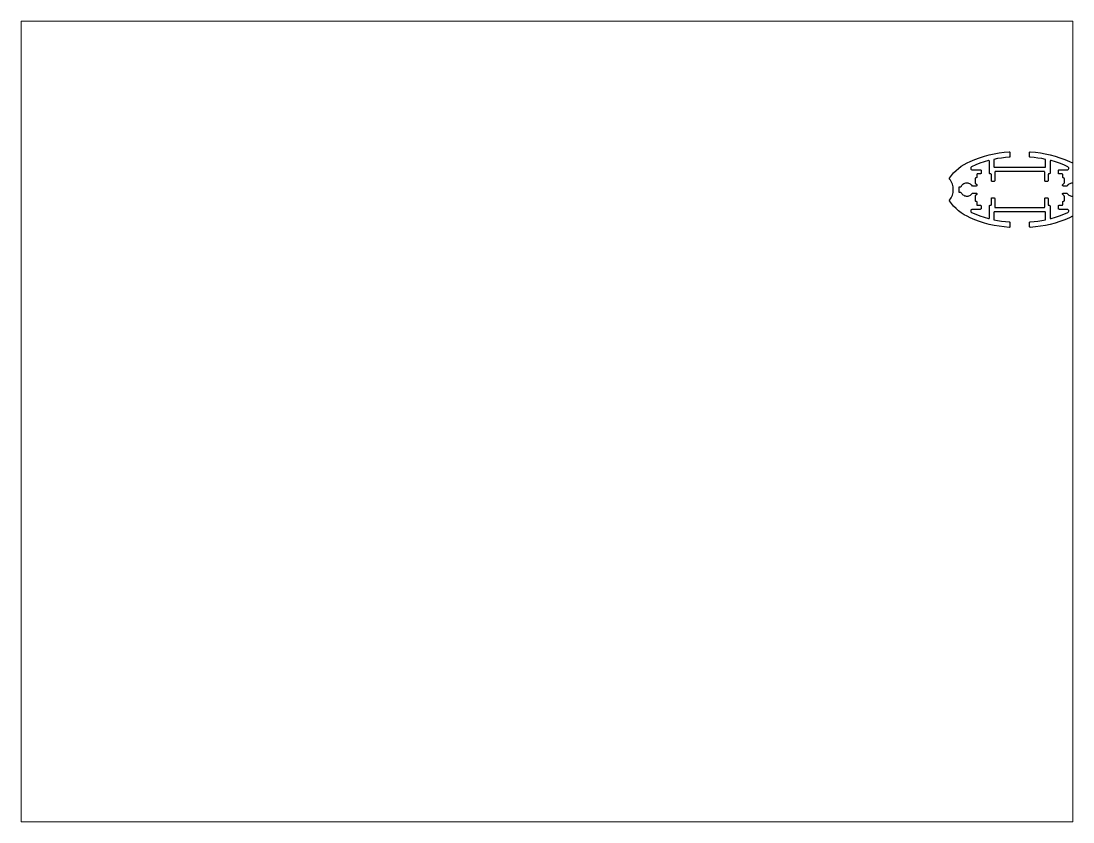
# Paper-space layout 'Layout1' of a CAD drawing. Extents: x 27 to 240, y 20 to 183.
# The model-space entities are those that its viewports show. They can reach past a viewport. Long polylines and large blocks are cut down to what shows.
import ezdxf

# ---------------------------------------------------------------- set-up
doc = ezdxf.new("R2010")
doc.units = 0
doc.header["$LTSCALE"] = 15
doc.layers.get('0').update_dxf_attribs({"linetype": 'CONTINUOUS'})

msp = doc.modelspace()

# ---------------------------------------------------------------- linework, layer by layer
at = {"ltscale": 0.009}
msp.add_lwpolyline([(389.65, 211.24, -0.14408), (382.06, 205.06, -0.091618), (367.73, 201.54, -0.431192), (367.46, 201.79), (367.46, 203.3, -0.396792), (367.7, 203.54, 0.037059), (373.36, 204.31), (373.36, 206.95, 0.414214), (373.11, 207.2), (354.61, 207.2, 0.414214), (354.36, 206.95), (354.36, 204.31, 0.037059), (360.03, 203.54, -0.396792), (360.26, 203.3), (360.26, 201.79, -0.431192), (360, 201.54, -0.091618), (345.66, 205.06, -0.14408), (338.08, 211.24, -0.32029), (338.1, 211.53, 0.364949), (338.1, 219.26, -0.32029), (338.08, 219.55, -0.14408), (345.66, 225.74, -0.091618), (360, 229.25, -0.431192), (360.26, 229), (360.26, 227.5, -0.396792), (360.03, 227.25, 0.037059), (354.36, 226.49), (354.36, 223.85, 0.414214), (354.61, 223.6), (373.11, 223.6, 0.414214), (373.36, 223.85), (373.36, 226.49, 0.037059), (367.7, 227.25, -0.396792), (367.46, 227.5), (367.46, 229, -0.431192), (367.73, 229.25, -0.091618), (382.06, 225.74, -0.14408), (389.65, 219.55, -0.32029)], format="xyb", dxfattribs=at)
at = {"color": 0, "ltscale": 0.009}
msp.add_lwpolyline([(385.47, 216.3, 0.607881), (381.22, 216.7), (379.84, 216.7, -0.668179), (379.63, 217.21), (380.15, 217.73, 0.198912), (380.24, 217.95), (380.24, 219.35, 0.414216), (379.94, 219.65, -0.414216), (379.64, 219.95), (379.64, 220.85, 0.414214), (379.34, 221.15), (378.34, 221.15, -0.414214), (378.04, 221.45), (378.04, 222.35, -0.414214), (378.34, 222.65), (381.26, 222.65, 0.804892), (381.51, 223.79, 0.042541), (375.34, 226.02, 0.492793), (374.96, 225.73), (374.96, 221.45, -0.414214), (374.66, 221.15), (374.54, 221.15, 0.414214), (374.24, 220.85), (374.24, 218.7, -0.414214), (373.94, 218.4), (373.34, 218.4, -0.414214), (373.04, 218.7), (373.04, 221.75, 0.414214), (372.79, 222), (354.93, 222, 0.414214), (354.68, 221.75), (354.68, 218.7, -0.414214), (354.38, 218.4), (353.78, 218.4, -0.414214), (353.48, 218.7), (353.48, 220.85, 0.414214), (353.18, 221.15), (353.06, 221.15, -0.414214), (352.76, 221.45), (352.76, 225.73, 0.492793), (352.39, 226.02, 0.042541), (346.22, 223.79, 0.804892), (346.47, 222.65), (349.38, 222.65, -0.414302), (349.68, 222.35), (349.68, 221.45, -0.414214), (349.38, 221.15), (348.38, 221.15, 0.414214), (348.08, 220.85), (348.08, 219.95, -0.414302), (347.78, 219.65, 0.414214), (347.48, 219.35), (347.48, 217.95, 0.198912), (347.57, 217.73), (348.1, 217.21, -0.668179), (347.88, 216.7), (346.5, 216.7, 0.607881), (342.26, 216.3), (341.48, 216.3), (341.48, 214.5), (342.26, 214.5, 0.607881), (346.5, 214.1), (347.88, 214.1, -0.668179), (348.1, 213.59), (347.57, 213.06, 0.198912), (347.48, 212.85), (347.48, 211.45, 0.414214), (347.78, 211.15, -0.414302), (348.08, 210.85), (348.08, 209.95, 0.414214), (348.38, 209.65), (349.38, 209.65, -0.414214), (349.68, 209.35), (349.68, 208.45, -0.414302), (349.38, 208.15), (346.47, 208.15, 0.804892), (346.22, 207, 0.042541), (352.39, 204.78, 0.492793), (352.76, 205.07), (352.76, 209.35, -0.414214), (353.06, 209.65), (353.18, 209.65, 0.414214), (353.48, 209.95), (353.48, 212.1, -0.414214), (353.78, 212.4), (354.38, 212.4, -0.414214), (354.68, 212.1), (354.68, 209.05, 0.414214), (354.93, 208.8), (372.79, 208.8, 0.414214), (373.04, 209.05), (373.04, 212.1, -0.414214), (373.34, 212.4), (373.94, 212.4, -0.414214), (374.24, 212.1), (374.24, 209.95, 0.414214), (374.54, 209.65), (374.66, 209.65, -0.414214), (374.96, 209.35), (374.96, 205.07, 0.492793), (375.34, 204.78, 0.042541), (381.51, 207, 0.804892), (381.26, 208.15), (378.34, 208.15, -0.414214), (378.04, 208.45), (378.04, 209.35, -0.414214), (378.34, 209.65), (379.34, 209.65, 0.414214), (379.64, 209.95), (379.64, 210.85, -0.414216), (379.94, 211.15, 0.414216), (380.24, 211.45), (380.24, 212.85, 0.198912), (380.15, 213.06), (379.63, 213.59, -0.668179), (379.84, 214.1), (381.22, 214.1, 0.607881), (385.47, 214.5)], format="xyb", dxfattribs=at)

psp = doc.layouts.get("Layout1")

# ---------------------------------------------------------------- viewports
at = {"layer": '0', "color": 0, "linetype": 'BYBLOCK', "ltscale": 0.05}
psp.add_viewport(center=(133.35, 101.6), size=(213.36, 162.56), view_center_point=(190.51, 130.3), view_height=293.8955, dxfattribs=at)

doc.saveas('drawing.dxf')
